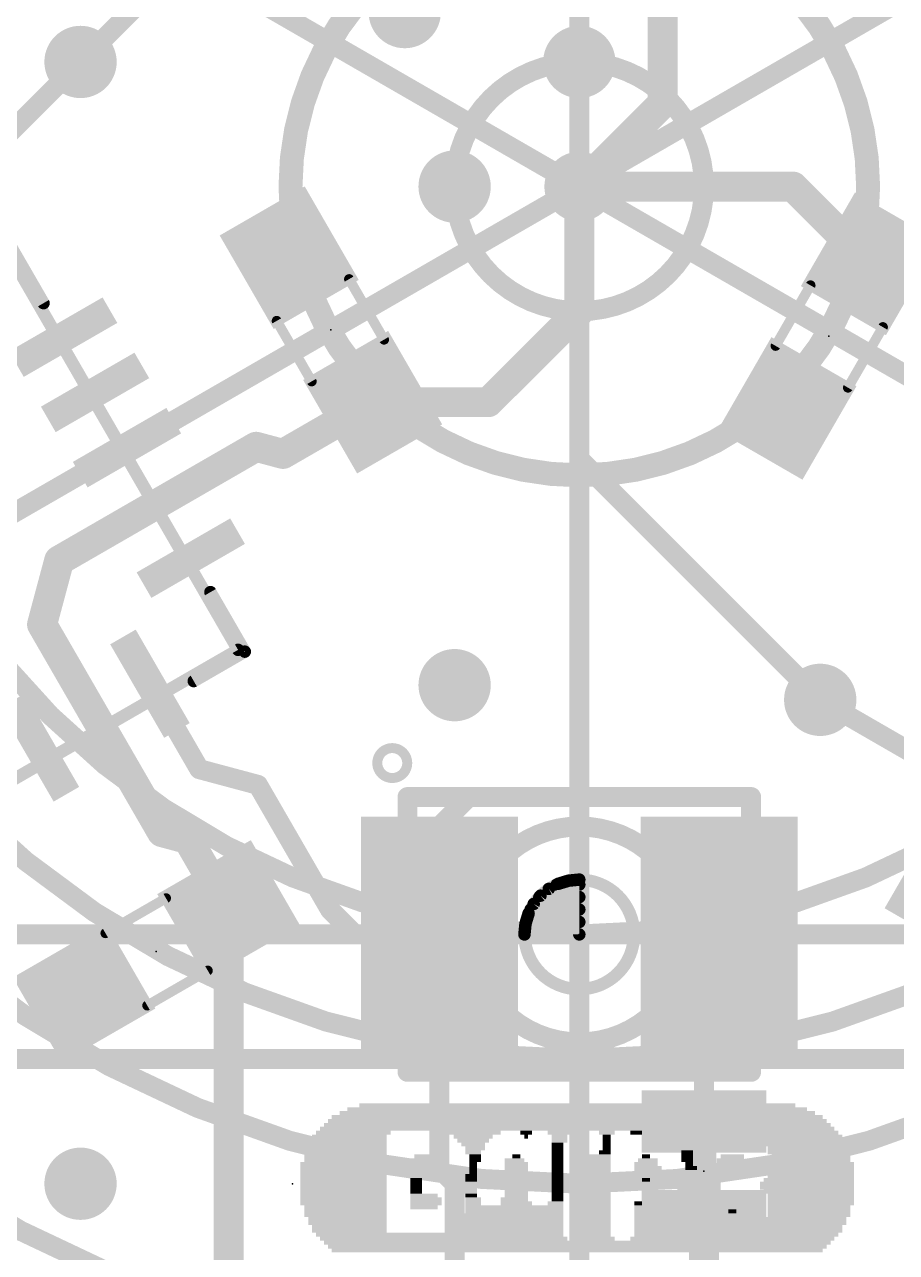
# Model space of a CAD drawing. Extents: x -32 to 75, y -41 to 41.
# Drawn here: x 12.13 to 21.01, y 8.19 to 20.7 of the extents above; entities that cross this region are included whole.
import ezdxf

# ---------------------------------------------------------------- set-up
doc = ezdxf.new("R2010")
doc.units = 0
for name, color, linetype in [('1', 12, 'CONTINUOUS'), ('16', 132, 'CONTINUOUS'), ('18', 110, 'CONTINUOUS'), ('21', 41, 'CONTINUOUS'), ('22', 40, 'CONTINUOUS'), ('23', 53, 'CONTINUOUS'), ('24', 53, 'CONTINUOUS'), ('51', 53, 'CONTINUOUS')]:
    doc.layers.add(name, color=color, linetype=linetype)

# ---------------------------------------------------------------- blocks, each defined once
blk = doc.blocks.new('RECT')
blk.add_solid([(-0.5, -0.5), (0.5, -0.5), (-0.5, 0.5), (0.5, 0.5)])
blk = doc.blocks.new('ROUNDV')
at = {"const_width": 0.5}
blk.add_lwpolyline([(0, -0.25, 1), (0, 0.25, 1), (0, -0.25)], format="xyb", dxfattribs=at)

msp = doc.modelspace()

# ---------------------------------------------------------------- linework, layer by layer
at = {"layer": '1'}
for points, const_width in [([(17.78, 24.47), (17.78, 20.32)], 0.2032), ([(14.351, 21.971), (12.7, 20.32)], 0.2032), ([(18.63, 21.971), (18.63, 19.9)], 0.3048), ([(18.63, 19.9), (17.78, 19.05)], 0.3048), ([(17.78, 19.05), (17.78, 17.78)], 0.3048), ([(19.9571, 19.05), (17.78, 19.05)], 0.3048), ([(20.745, 18.2621), (19.9571, 19.05)], 0.3048), ([(21.7765, 17.6666), (20.745, 18.2621)], 0.3048), ([(17.78, 17.78), (16.8534, 16.8534)], 0.3048), ([(15.6753, 16.8534), (14.7617, 16.3259)], 0.3048), ([(16.8534, 16.8534), (15.6753, 16.8534)], 0.3048), ([(14.4886, 16.3991), (13.498, 15.8271)], 0.3048), ([(14.7617, 16.3259), (14.4886, 16.3991)], 0.3048), ([(13.498, 15.8271), (12.4827, 15.241)], 0.3048), ([(12.4827, 15.241), (12.3079, 14.5884)], 0.3048), ([(12.844, 13.6598), (12.3079, 14.5884)], 0.3048), ([(13.407, 13.9848), (13.9095, 13.1143)], 0.2032), ([(21.9582, 12.8249), (20.2337, 13.8205)], 0.2032), ([(13.5296, 12.4723), (12.844, 13.6598)], 0.3048), ([(14.5066, 12.9543), (13.9095, 13.1143)], 0.2032), ([(15.24, 11.684), (14.5066, 12.9543)], 0.2032), ([(13.7929, 12.4018), (13.5296, 12.4723)], 0.3048), ([(14.2079, 11.683), (13.7929, 12.4018)], 0.3048), ([(14.2079, 6.1121), (14.2079, 11.683)], 0.3048), ([(15.494, 11.43), (15.24, 11.684)], 0.2032), ([(16.355, 11.43), (15.494, 11.43)], 0.2032), ([(16.355, 11.43), (16.355, 11.43)], 0.2032), ([(16.355, 11.43), (16.355, 9.045)], 0.2032), ([(19.05, 11.43), (19.05, 9.525)], 0.2032), ([(19.05, 11.43), (19.05, 11.43)], 0.2032), ([(19.205, 11.43), (19.05, 11.43)], 0.2032), ([(16.51, 8.89), (16.355, 9.045)], 0.2032), ([(16.51, 8.89), (16.51, 6.9851)], 0.2032), ([(19.05, 6.9851), (19.05, 8.509)], 0.3048)]:
    msp.add_lwpolyline(points, dxfattribs=dict(at, const_width=const_width))
for points, const_width in [([(12.6641, 20.3559, 1), (12.7359, 20.2841)], 0.1016), ([(17.7292, 20.32, 1), (17.8308, 20.32)], 0.1016), ([(18.6839, 19.8461, 1), (18.5761, 19.9539)], 0.1524), ([(18.5538, 19.9, 1), (18.7062, 19.9)], 0.1524), ([(17.8562, 19.05, 1), (17.7038, 19.05)], 0.1524), ([(17.78, 19.1262, 1), (17.78, 18.9738)], 0.1524), ([(17.7261, 19.1039, 1), (17.8339, 18.9961)], 0.1524), ([(20.011, 19.1039, 1), (19.9032, 18.9961)], 0.1524), ([(19.9571, 18.9738, 1), (19.9571, 19.1262)], 0.1524), ([(20.7831, 18.3281, 1), (20.7069, 18.1962)], 0.1524), ([(20.6911, 18.2083, 1), (20.7988, 18.316)], 0.1524), ([(17.8339, 17.7261, 1), (17.7261, 17.8339)], 0.1524), ([(17.7038, 17.78, 1), (17.8562, 17.78)], 0.1524), ([(15.6753, 16.9296, 1), (15.6753, 16.7772)], 0.1524), ([(15.7134, 16.7874, 1), (15.6372, 16.9194)], 0.1524), ([(16.7995, 16.9073, 1), (16.9073, 16.7995)], 0.1524), ([(16.8534, 16.7772, 1), (16.8534, 16.9296)], 0.1524), ([(14.5083, 16.4727, 1), (14.4689, 16.3254)], 0.1524), ([(14.5267, 16.3331, 1), (14.4505, 16.465)], 0.1524), ([(14.7236, 16.3919, 1), (14.7998, 16.2599)], 0.1524), ([(14.742, 16.2523, 1), (14.7814, 16.3995)], 0.1524), ([(13.4599, 15.8931, 1), (13.5361, 15.7611)], 0.1524), ([(13.5361, 15.7611, 1), (13.4599, 15.8931)], 0.1524), ([(12.5563, 15.2212, 1), (12.4091, 15.2607)], 0.1524), ([(12.4446, 15.307, 1), (12.5208, 15.175)], 0.1524), ([(12.3739, 14.6265, 1), (12.2419, 14.5503)], 0.1524), ([(12.2343, 14.6081, 1), (12.3815, 14.5687)], 0.1524), ([(13.4509, 14.0102, 1), (13.363, 13.9594)], 0.1016), ([(20.2591, 13.8645, 1), (20.2083, 13.7765)], 0.1016), ([(12.91, 13.6979, 1), (12.778, 13.6217)], 0.1524), ([(12.778, 13.6217, 1), (12.91, 13.6979)], 0.1524), ([(13.9227, 13.1634, 1), (13.8964, 13.0652)], 0.1016), ([(13.8655, 13.0889, 1), (13.9535, 13.1397)], 0.1016), ([(14.5506, 12.9797, 1), (14.4626, 12.9289)], 0.1016), ([(14.4934, 12.9053, 1), (14.5197, 13.0034)], 0.1016), ([(13.5493, 12.546, 1), (13.5099, 12.3987)], 0.1524), ([(13.4636, 12.4342, 1), (13.5956, 12.5104)], 0.1524), ([(13.8589, 12.4399, 1), (13.7269, 12.3637)], 0.1524), ([(13.7732, 12.3282, 1), (13.8126, 12.4754)], 0.1524), ([(14.2841, 11.683, 1), (14.1317, 11.683)], 0.1524), ([(14.1419, 11.6449, 1), (14.2739, 11.7211)], 0.1524), ([(15.2759, 11.7199, 1), (15.2041, 11.6481)], 0.1016), ([(15.196, 11.6586, 1), (15.284, 11.7094)], 0.1016), ([(15.494, 11.4808, 1), (15.494, 11.3792)], 0.1016), ([(15.458, 11.3941, 1), (15.5299, 11.466)], 0.1016), ([(16.3909, 11.466, 1), (16.319, 11.3941)], 0.1016), ([(16.4058, 11.43, 1), (16.3042, 11.43)], 0.1016), ([(16.3191, 11.3941, 1), (16.3909, 11.4659)], 0.1016), ([(16.355, 11.3792, 1), (16.355, 11.4808)], 0.1016), ([(19.1008, 11.43, 1), (18.9992, 11.43)], 0.1016), ([(19.05, 11.4808, 1), (19.05, 11.3792)], 0.1016), ([(19.0141, 11.4659, 1), (19.0859, 11.3941)], 0.1016), ([(19.0859, 11.3941, 1), (19.0141, 11.4659)], 0.1016), ([(19.205, 11.3792, 1), (19.205, 11.4808)], 0.1016), ([(18.9992, 9.525, 1), (19.1008, 9.525)], 0.1016), ([(16.3909, 9.0809, 1), (16.3191, 9.0091)], 0.1016), ([(16.3042, 9.045, 1), (16.4058, 9.045)], 0.1016), ([(16.5608, 8.89, 1), (16.4592, 8.89)], 0.1016), ([(16.4741, 8.8541, 1), (16.5459, 8.9259)], 0.1016), ([(19.1262, 8.509, 1), (18.9738, 8.509)], 0.1524)]:
    msp.add_lwpolyline(points, format="xyb", dxfattribs=dict(at, const_width=const_width))
at = {"layer": '16', "const_width": 0.2032}
for points in [[(12.7, 20.32), (8.89, 16.51)], [(17.78, 20.32), (17.78, 16.2743)], [(20.2337, 13.8205), (17.78, 16.2743)], [(24.13, 11.43), (10.16, 11.43)], [(24.13, 10.16), (11.43, 10.16)]]:
    msp.add_lwpolyline(points, dxfattribs=at)
at = {"layer": '16', "const_width": 0.1016}
for points in [[(12.7359, 20.2841, 1), (12.6641, 20.3559)], [(17.8308, 20.32, 1), (17.7292, 20.32)], [(17.8159, 16.3102, 1), (17.7441, 16.2383)], [(17.7292, 16.2743, 1), (17.8308, 16.2743)], [(20.1978, 13.7846, 1), (20.2696, 13.8565)]]:
    msp.add_lwpolyline(points, format="xyb", dxfattribs=at)
at = {"layer": '21'}
for points, const_width in [([(17.78, 6.9843, 1), (17.78, 31.1157, 1), (17.78, 6.9843)], 0.2032), ([(17.78, 11.43, 1), (17.78, 26.67, 1), (17.78, 11.43)], 0.2032), ([(17.78, 16.129, 1), (17.78, 21.971, 1), (17.78, 16.129)], 0.2032), ([(17.78, 17.78, 1), (17.78, 20.32, 1), (17.78, 17.78)], 0.2032), ([(17.78, 18.796, 1), (17.78, 19.304, 1), (17.78, 18.796)], 0.2032), ([(12.2955, 17.8464, 1), (12.3505, 17.8781)], 0.0635), ([(14.0505, 14.9337, 1), (13.9955, 14.9019)], 0.0635), ([(14.3455, 14.2957, 1), (14.4005, 14.3274)], 0.0635), ([(14.3888, 14.2841, 1), (14.3571, 14.3391)], 0.0635), ([(13.8375, 14.0391, 1), (13.8692, 13.9841)], 0.0635), ([(15.875, 13.1255, 1), (15.875, 13.2271, 1), (15.875, 13.1255)], 0.3048), ([(16.08, 12.8808, 1), (16.08, 12.7792)], 0.1016), ([(19.48, 12.7792, 1), (19.48, 12.8808)], 0.1016), ([(17.78, 10.8724, 1), (17.78, 11.9876, 1), (17.78, 10.8724)], 0.127), ([(17.6679, 12.0097, 1), (17.6741, 11.9465)], 0.0635), ([(17.6802, 11.9477, 1), (17.6618, 12.0084)], 0.0635), ([(17.8117, 11.9888, 1), (17.7483, 11.9888)], 0.0635), ([(17.7831, 11.9572, 1), (17.7769, 12.0204)], 0.0635), ([(17.4094, 11.805, 1), (17.3603, 11.8453)], 0.0635), ([(17.4546, 11.9226, 1), (17.4845, 11.8666)], 0.0635), ([(17.4897, 11.8701, 1), (17.4494, 11.9192)], 0.0635), ([(17.5507, 11.9698, 1), (17.5507, 11.9063)], 0.0635), ([(17.5569, 11.9766, 1), (17.5754, 11.9159)], 0.0635), ([(17.5811, 11.9183, 1), (17.5512, 11.9743)], 0.0635), ([(17.78, 11.9063, 1), (17.78, 11.9698)], 0.0635), ([(17.2908, 11.7606, 1), (17.3399, 11.7203)], 0.0635), ([(17.3434, 11.7255, 1), (17.2874, 11.7554)], 0.0635), ([(17.3733, 11.8428, 1), (17.3733, 11.7792)], 0.0635), ([(17.3647, 11.8497, 1), (17.405, 11.8006)], 0.0635), ([(17.78, 11.7792, 1), (17.78, 11.8428)], 0.0635), ([(17.2357, 11.6588, 1), (17.2917, 11.6289)], 0.0635), ([(17.2941, 11.6346, 1), (17.2334, 11.6531)], 0.0635), ([(17.2852, 11.7158, 1), (17.2852, 11.6523)], 0.0635), ([(17.78, 11.6523, 1), (17.78, 11.7158)], 0.0635), ([(17.2635, 11.5359, 1), (17.2003, 11.5421)], 0.0635), ([(17.2016, 11.5482, 1), (17.2623, 11.5298)], 0.0635), ([(17.2374, 11.5888, 1), (17.2374, 11.5252)], 0.0635), ([(17.78, 11.5252, 1), (17.78, 11.5888)], 0.0635), ([(17.2212, 11.4618, 1), (17.2212, 11.3982)], 0.0635), ([(17.2212, 11.4618, 1), (17.2212, 11.3982)], 0.0635), ([(17.1896, 11.4331, 1), (17.2528, 11.4269)], 0.0635), ([(17.7483, 11.43, 1), (17.8117, 11.43)], 0.0635), ([(17.78, 11.3982, 1), (17.78, 11.4618)], 0.0635), ([(17.78, 11.3982, 1), (17.78, 11.4618)], 0.0635), ([(16.08, 10.0808, 1), (16.08, 9.9792)], 0.1016), ([(19.48, 9.9792, 1), (19.48, 10.0808)], 0.1016)]:
    msp.add_lwpolyline(points, format="xyb", dxfattribs=dict(at, const_width=const_width))
for points, const_width in [([(11.973, 18.4685), (12.323, 17.8623)], 0.127), ([(14.023, 14.9178), (14.373, 14.3116)], 0.127), ([(13.8534, 14.0116), (14.373, 14.3116)], 0.127), ([(16.08, 12.83), (19.48, 12.83)], 0.2032), ([(17.671, 11.9781), (17.5662, 11.9463)], 0.127), ([(17.78, 11.9888), (17.671, 11.9781)], 0.127), ([(17.78, 11.43), (17.78, 11.9888)], 0.127), ([(17.3849, 11.8251), (17.3154, 11.7405)], 0.127), ([(17.4695, 11.8946), (17.3849, 11.8251)], 0.127), ([(17.5662, 11.9463), (17.4695, 11.8946)], 0.127), ([(17.5507, 11.938), (17.78, 11.938)], 0.127), ([(17.3154, 11.7405), (17.2637, 11.6438)], 0.127), ([(17.3733, 11.811), (17.78, 11.811)], 0.127), ([(17.2637, 11.6438), (17.2319, 11.539)], 0.127), ([(17.2852, 11.684), (17.78, 11.684)], 0.127), ([(17.2319, 11.539), (17.2212, 11.43)], 0.127), ([(17.2374, 11.557), (17.78, 11.557)], 0.127), ([(17.2212, 11.43), (17.78, 11.43)], 0.127), ([(17.2212, 11.43), (17.78, 11.43)], 0.127), ([(16.08, 10.03), (19.48, 10.03)], 0.2032)]:
    msp.add_lwpolyline(points, dxfattribs=dict(at, const_width=const_width))
at = {"layer": '22', "const_width": 0.2032}
for points in [[(17.78, 6.9843, 1), (17.78, 31.1157, 1), (17.78, 6.9843)], [(17.78, 17.78, 1), (17.78, 20.32, 1), (17.78, 17.78)], [(17.78, 18.796, 1), (17.78, 19.304, 1), (17.78, 18.796)]]:
    msp.add_lwpolyline(points, format="xyb", dxfattribs=at)
at = {"layer": '23'}
for p in [(15.2503, 17.5895), (20.32, 17.526), (17.78, 11.43), (13.4718, 11.258), (19.05, 9.017)]:
    msp.add_point(p, dxfattribs=at)
at = {"layer": '24'}
msp.add_point((14.859, 8.89), dxfattribs=at)
at = {"layer": '51'}
for points, const_width in [([(17.78, 1.27, 1), (17.78, 36.83, 1), (17.78, 1.27)], 0.2032), ([(17.78, 6.985, 1), (17.78, 31.115, 1), (17.78, 6.985)], 0.2032), ([(17.78, 8.89, 1), (17.78, 29.21, 1), (17.78, 8.89)], 0.2032), ([(17.78, 10.16, 1), (17.78, 27.94, 1), (17.78, 10.16)], 0.2032), ([(17.78, 11.43, 1), (17.78, 26.67, 1), (17.78, 11.43)], 0.2032), ([(17.78, 16.0879, 1), (17.78, 22.0121, 1), (17.78, 16.0879)], 0.2032), ([(17.8054, 19.094, 1), (17.7546, 19.006)], 0.1016), ([(17.8308, 19.05, 1), (17.7292, 19.05)], 0.1016), ([(17.7546, 19.094, 1), (17.8054, 19.006)], 0.1016), ([(17.8054, 19.006, 1), (17.7546, 19.094)], 0.1016), ([(17.7546, 19.006, 1), (17.8054, 19.094)], 0.1016), ([(17.7292, 19.05, 1), (17.8308, 19.05)], 0.1016), ([(15.4572, 18.12, 1), (15.4132, 18.0946)], 0.0508), ([(20.1571, 18.0311, 1), (20.1131, 18.0565)], 0.0508), ([(14.7202, 17.6945, 1), (14.6762, 17.6691)], 0.0508), ([(20.8941, 17.6056, 1), (20.8501, 17.631)], 0.0508), ([(15.7692, 17.478, 1), (15.8132, 17.5034)], 0.0508), ([(19.7571, 17.4399, 1), (19.8011, 17.4145)], 0.0508), ([(15.0322, 17.0525, 1), (15.0762, 17.0779)], 0.0508), ([(20.4941, 17.0144, 1), (20.5381, 16.989)], 0.0508), ([(14.3205, 14.3024, 1), (14.2888, 14.3574)], 0.0635), ([(14.2772, 14.314, 1), (14.3322, 14.3457)], 0.0635), ([(16.03, 12.8808, 1), (16.03, 12.7792)], 0.1016), ([(16.0808, 12.83, 1), (15.9792, 12.83)], 0.1016), ([(16.6497, 12.7539, 1), (16.5779, 12.8257)], 0.1016), ([(19.5808, 12.83, 1), (19.4792, 12.83)], 0.1016), ([(19.53, 12.7792, 1), (19.53, 12.8808)], 0.1016), ([(17.78, 10.33, 1), (17.78, 12.53, 1), (17.78, 10.33)], 0.2032), ([(16.0279, 12.2757, 1), (16.0997, 12.2039)], 0.1016), ([(13.5833, 11.7769, 1), (13.5579, 11.8209)], 0.0508), ([(12.9413, 11.4649, 1), (12.9667, 11.4209)], 0.0508), ([(14.0088, 11.0399, 1), (13.9834, 11.0839)], 0.0508), ([(13.3668, 10.7279, 1), (13.3922, 10.6839)], 0.0508), ([(16.03, 10.0808, 1), (16.03, 9.9792)], 0.1016), ([(15.9792, 10.03, 1), (16.0808, 10.03)], 0.1016), ([(19.4792, 10.03, 1), (19.5808, 10.03)], 0.1016), ([(19.53, 9.9792, 1), (19.53, 10.0808)], 0.1016)]:
    msp.add_lwpolyline(points, format="xyb", dxfattribs=dict(at, const_width=const_width))
for points, const_width in [([(17.78, 19.05), (17.78, 36.83)], 0.2032), ([(17.78, 19.05), (2.3826, 27.94)], 0.2032), ([(17.78, 19.05), (33.1774, 27.94)], 0.2032), ([(17.78, 19.05), (2.3826, 10.16)], 0.2032), ([(17.78, 19.05), (33.1775, 10.16)], 0.2032), ([(17.78, 19.05), (17.78, 3.81)], 0.2032), ([(11.9547, 18.4002), (14.3047, 14.3299)], 0.127), ([(15.7912, 17.4907), (15.4352, 18.1073)], 0.1016), ([(20.1351, 18.0438), (19.7791, 17.4272)], 0.1016), ([(15.0542, 17.0652), (14.6982, 17.6818)], 0.1016), ([(20.8721, 17.6183), (20.5161, 17.0017)], 0.1016), ([(14.3047, 14.3299), (10.4076, 12.0799)], 0.127), ([(19.53, 12.83), (16.03, 12.83)], 0.2032), ([(16.03, 12.83), (16.03, 10.03)], 0.2032), ([(16.6138, 12.7898), (16.0638, 12.2398)], 0.2032), ([(19.53, 10.03), (19.53, 12.83)], 0.2032), ([(13.5706, 11.7989), (12.954, 11.4429)], 0.1016), ([(13.9961, 11.0619), (13.3795, 10.7059)], 0.1016), ([(16.03, 10.03), (19.53, 10.03)], 0.2032)]:
    msp.add_lwpolyline(points, dxfattribs=dict(at, const_width=const_width))

# ---------------------------------------------------------------- block references
at = {"layer": '1', "xscale": 1.1}
for p, rotation in [((14.8253, 18.3256), 120), ((20.745, 18.2621), 240), ((15.6753, 16.8534), 120), ((19.895, 16.7899), 240), ((21.6158, 11.855), 330), ((14.2079, 11.683), 210), ((12.7356, 10.833), 210)]:
    msp.add_blockref('RECT', p, dxfattribs=dict(at, rotation=rotation))
at = {"layer": '1'}
for p, xscale, yscale, rotation in [((12.523, 17.5159), 0.3, 1.1, 300), ((12.848, 16.9529), 0.3, 1.1, 300), ((13.173, 16.39), 0.3, 1.1, 300), ((13.498, 15.8271), 0.3, 1.1, 300), ((13.823, 15.2642), 0.3, 1.1, 300), ((13.407, 13.9848), 0.3, 1.1, 210), ((12.844, 13.6598), 0.3, 1.1, 210), ((12.2811, 13.3348), 0.3, 1.1, 210), ((16.355, 11.43), 2.4, 1.6, 90), ((19.205, 11.43), 2.4, 1.6, 90), ((19.05, 9.525), 0.635, 1.27, 270), ((19.05, 9.017), 0.4064, 0.254, 270), ((19.05, 8.509), 0.635, 1.27, 270)]:
    msp.add_blockref('RECT', p, dxfattribs=dict(at, xscale=xscale, yscale=yscale, rotation=rotation))
at = {"layer": '18', "xscale": 0.7366, "yscale": 0.7366}
for p in [(16.002, 20.828), (16.002, 20.828), (12.7, 20.32), (12.7, 20.32), (17.78, 20.32), (17.78, 20.32), (16.51, 19.05), (16.51, 19.05), (16.51, 13.97), (16.51, 13.97), (20.2337, 13.8205), (20.2337, 13.8205), (12.7, 8.89), (12.7, 8.89)]:
    msp.add_blockref('ROUNDV', p, dxfattribs=at)
at = {"layer": '22', "yscale": 0.04}
for p, xscale in [((17.759, 9.65), 4.68), ((17.759, 9.69), 4.44), ((17.759, 9.49), 5.16), ((17.759, 9.53), 5.08), ((17.759, 9.57), 5), ((17.759, 9.61), 4.84), ((15.439, 9.37), 0.76), ((15.479, 9.41), 0.76), ((17.759, 9.45), 5.24), ((16.699, 9.41), 0.56), ((16.699, 9.37), 0.4), ((17.239, 9.41), 0.12), ((17.239, 9.37), 0.04), ((17.599, 9.41), 0.28), ((17.579, 9.37), 0.16), ((18.059, 9.41), 0.16), ((18.059, 9.37), 0.08), ((18.359, 9.41), 0.12), ((18.859, 9.41), 0.56), ((18.859, 9.37), 0.4), ((19.959, 9.41), 0.92), ((20.019, 9.37), 0.88), ((15.419, 9.29), 0.8), ((15.419, 9.25), 0.8), ((15.439, 9.33), 0.76), ((16.699, 9.33), 0.32), ((16.699, 9.29), 0.24), ((16.719, 9.25), 0.2), ((17.579, 9.33), 0.16), ((17.559, 9.29), 0.12), ((17.559, 9.25), 0.12), ((18.059, 9.33), 0.08), ((18.059, 9.29), 0.08), ((18.059, 9.25), 0.08), ((18.879, 9.33), 0.28), ((18.879, 9.29), 0.2), ((18.879, 9.25), 0.2), ((20.039, 9.33), 0.84), ((20.079, 9.29), 0.84), ((20.099, 9.25), 0.8), ((15.399, 9.21), 0.84), ((15.399, 9.17), 0.84), ((15.399, 9.13), 0.84), ((16.219, 9.13), 0.32), ((16.219, 9.17), 0.24), ((16.699, 9.21), 0.16), ((16.719, 9.17), 0.12), ((16.719, 9.13), 0.12), ((17.119, 9.13), 0.2), ((17.139, 9.17), 0.08), ((17.559, 9.21), 0.12), ((17.559, 9.17), 0.12), ((17.559, 9.13), 0.12), ((17.979, 9.17), 0.24), ((17.979, 9.13), 0.24), ((18.039, 9.21), 0.12), ((18.479, 9.13), 0.2), ((18.459, 9.17), 0.08), ((18.879, 9.21), 0.12), ((18.879, 9.17), 0.12), ((18.879, 9.13), 0.12), ((19.319, 9.13), 0.28), ((19.339, 9.17), 0.24), ((20.119, 9.21), 0.84), ((20.139, 9.17), 0.8), ((20.139, 9.13), 0.8), ((15.379, 9.09), 0.88), ((15.379, 9.05), 0.88), ((15.379, 9.01), 0.88), ((16.239, 9.09), 0.36), ((16.239, 9.05), 0.36), ((16.219, 9.01), 0.32), ((16.699, 9.09), 0.08), ((16.699, 9.05), 0.08), ((16.699, 9.01), 0.08), ((17.139, 9.09), 0.24), ((17.139, 9.05), 0.24), ((17.139, 9.01), 0.24), ((17.559, 9.09), 0.12), ((17.559, 9.05), 0.12), ((17.559, 9.01), 0.12), ((17.979, 9.09), 0.24), ((17.979, 9.05), 0.24), ((17.979, 9.01), 0.24), ((18.459, 9.09), 0.24), ((18.479, 9.05), 0.28), ((18.459, 9.01), 0.24), ((18.899, 9.09), 0.08), ((18.919, 9.05), 0.12), ((19.139, 9.01), 0.56), ((19.299, 9.05), 0.32), ((19.339, 9.09), 0.32), ((20.139, 9.01), 0.88), ((20.159, 9.09), 0.84), ((20.159, 9.05), 0.84), ((15.379, 8.97), 0.88), ((15.379, 8.93), 0.88), ((15.379, 8.89), 0.88), ((16.139, 8.97), 0.16), ((16.119, 8.93), 0.12), ((16.119, 8.89), 0.12), ((16.659, 8.89), 0.16), ((16.679, 8.97), 0.12), ((16.679, 8.93), 0.12), ((17.139, 8.97), 0.24), ((17.139, 8.93), 0.24), ((17.139, 8.89), 0.24), ((17.559, 8.97), 0.12), ((17.559, 8.93), 0.12), ((17.559, 8.89), 0.12), ((17.979, 8.97), 0.24), ((17.979, 8.93), 0.24), ((17.979, 8.89), 0.24), ((18.479, 8.97), 0.2), ((18.459, 8.93), 0.08), ((19.039, 8.97), 0.44), ((19.019, 8.93), 0.4), ((19.019, 8.89), 0.4), ((20.099, 8.89), 0.96), ((20.119, 8.93), 0.92), ((20.139, 8.97), 0.88), ((15.379, 8.85), 0.88), ((15.379, 8.81), 0.88), ((15.379, 8.77), 0.88), ((16.119, 8.85), 0.12), ((16.119, 8.81), 0.12), ((16.199, 8.77), 0.28), ((16.659, 8.85), 0.16), ((16.659, 8.81), 0.16), ((16.679, 8.77), 0.12), ((17.139, 8.85), 0.24), ((17.139, 8.81), 0.24), ((17.139, 8.77), 0.24), ((17.559, 8.85), 0.12), ((17.559, 8.81), 0.12), ((17.559, 8.77), 0.12), ((17.979, 8.85), 0.24), ((17.979, 8.81), 0.24), ((17.979, 8.77), 0.24), ((18.999, 8.77), 0.52), ((18.999, 8.85), 0.44), ((18.999, 8.81), 0.44), ((20.099, 8.85), 0.96), ((20.119, 8.81), 0.92), ((20.139, 8.77), 0.88), ((15.379, 8.73), 0.88), ((15.379, 8.69), 0.88), ((15.399, 8.65), 0.84), ((16.219, 8.73), 0.32), ((16.219, 8.69), 0.32), ((16.199, 8.65), 0.28), ((16.699, 8.73), 0.16), ((16.699, 8.69), 0.16), ((17.119, 8.73), 0.28), ((17.139, 8.69), 0.32), ((17.539, 8.69), 0.16), ((17.559, 8.73), 0.12), ((17.979, 8.73), 0.24), ((17.979, 8.69), 0.24), ((17.979, 8.65), 0.24), ((18.379, 8.69), 0.08), ((18.659, 8.65), 0.64), ((18.799, 8.69), 0.44), ((18.859, 8.73), 0.4), ((19.299, 8.73), 0.24), ((19.339, 8.69), 0.24), ((19.339, 8.65), 0.24), ((20.139, 8.73), 0.88), ((20.139, 8.69), 0.88), ((20.119, 8.65), 0.84), ((15.399, 8.61), 0.84), ((15.399, 8.57), 0.84), ((15.419, 8.53), 0.8), ((15.419, 8.49), 0.8), ((17.079, 8.49), 1.08), ((17.099, 8.57), 1.04), ((17.099, 8.53), 1.04), ((17.979, 8.61), 0.24), ((17.979, 8.57), 0.24), ((17.979, 8.53), 0.24), ((17.979, 8.49), 0.24), ((18.659, 8.61), 0.64), ((18.659, 8.57), 0.64), ((18.679, 8.53), 0.68), ((18.679, 8.49), 0.68), ((19.339, 8.61), 0.08), ((20.059, 8.49), 0.88), ((20.079, 8.53), 0.84), ((20.119, 8.61), 0.84), ((20.119, 8.57), 0.84), ((15.439, 8.45), 0.76), ((15.439, 8.41), 0.76), ((16.359, 8.37), 2.52), ((17.039, 8.41), 1.16), ((17.059, 8.45), 1.12), ((17.979, 8.45), 0.24), ((17.979, 8.41), 0.24), ((17.979, 8.37), 0.24), ((18.699, 8.45), 0.72), ((18.739, 8.41), 0.8), ((18.779, 8.37), 0.88), ((19.999, 8.41), 0.92), ((20.019, 8.45), 0.88), ((16.399, 8.33), 2.52), ((17.759, 8.29), 5.16), ((17.759, 8.25), 5.08), ((17.979, 8.33), 0.32), ((19.339, 8.33), 2.08), ((17.759, 8.21), 5)]:
    msp.add_blockref('RECT', p, dxfattribs=dict(at, xscale=xscale))
for p in [(17.119, 8.65), (17.119, 8.61), (19.919, 8.37)]:
    msp.add_blockref('RECT', p, dxfattribs=at)
at = {"layer": '51', "xscale": 0.5001, "yscale": 0.95}
for p, rotation in [((14.9558, 18.0895), 120), ((20.6185, 18.0328), 240), ((15.54, 17.0776), 120), ((20.0343, 17.021), 240), ((13.9837, 11.5477), 210), ((12.9718, 10.9635), 210)]:
    msp.add_blockref('RECT', p, dxfattribs=dict(at, rotation=rotation))

doc.saveas('drawing.dxf')
